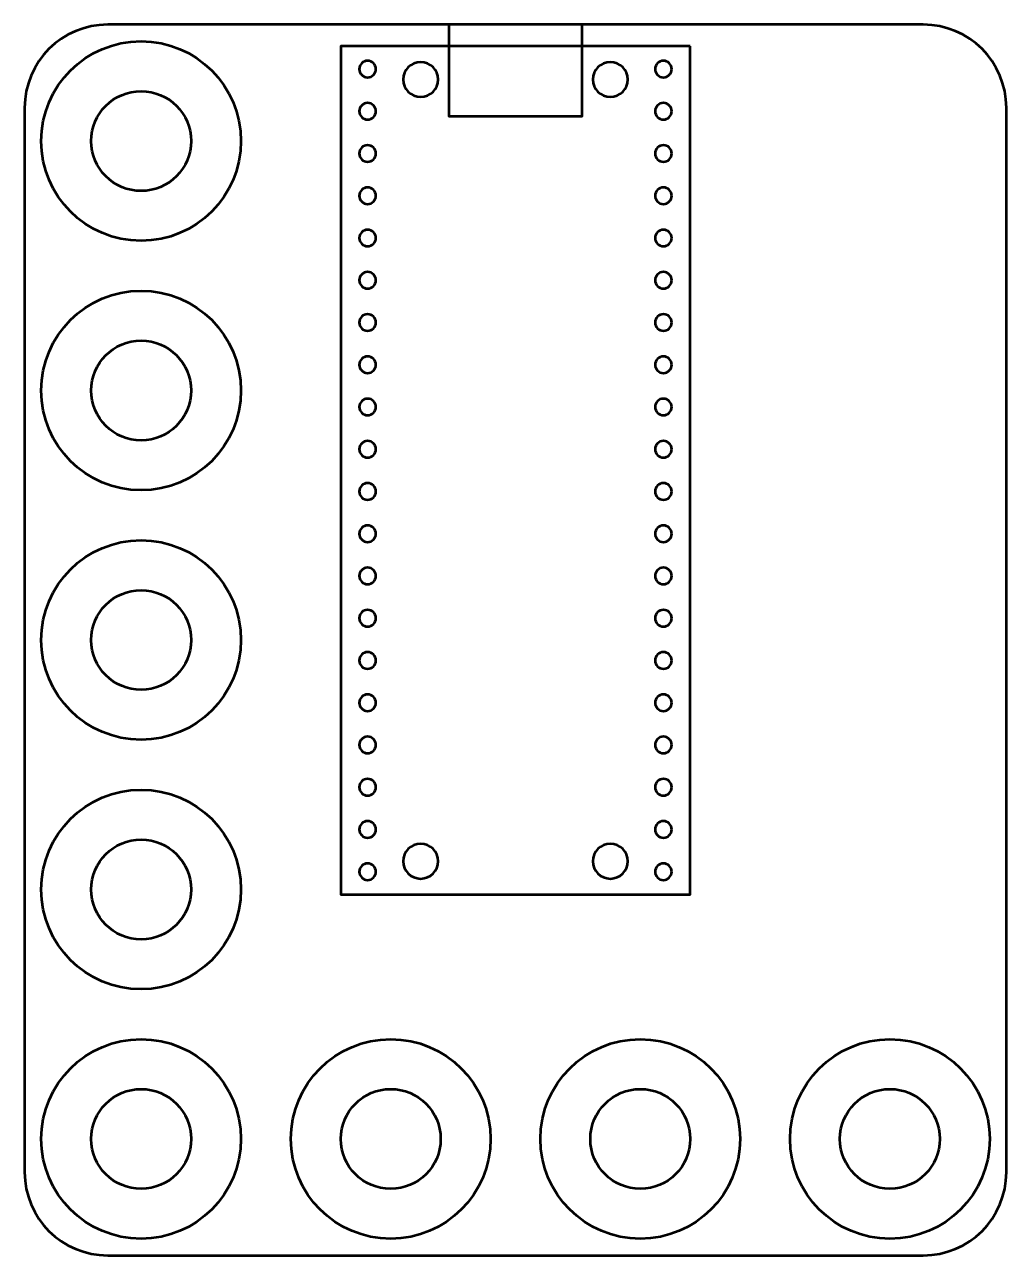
# Model space of a CAD drawing. Header units: centimetres. Extents: x -67 to 67, y -62 to 59.
# Drawn here: x -8.95 to -3.05, y -3.7 to 3.7 of the extents above; entities that cross this region are included whole.
import ezdxf

# ---------------------------------------------------------------- set-up
doc = ezdxf.new("R2010")
doc.units = ezdxf.units.CM
doc.header["$MEASUREMENT"] = 0
doc.layers.add('Layer 1', color=7, linetype='Continuous')

msp = doc.modelspace()

# ---------------------------------------------------------------- linework, layer by layer
at = {"layer": 'Layer 1', "lineweight": 53}
for centre, major_axis in [((-8.24999, 2.99999), (0, 0.60001)), ((-8.24999, 2.99999), (0, 0.30001)), ((-8.24999, 1.49999), (0, 0.60001)), ((-8.24999, 1.49999), (0, 0.30001)), ((-8.24999, -0.00001), (0, 0.60001)), ((-8.24999, -0.00001), (0, 0.30001)), ((-8.24999, -1.50001), (0, 0.60001)), ((-8.24999, -1.50001), (0, 0.30001)), ((-8.24999, -3.00001), (0, 0.60001)), ((-6.74999, -3.00001), (0, 0.60001)), ((-5.24999, -3.00001), (0, 0.60001)), ((-3.74999, -3.00001), (0, 0.60001)), ((-8.24999, -3.00001), (0, 0.30001)), ((-6.74999, -3.00001), (0, 0.30001)), ((-5.24999, -3.00001), (0, 0.30001)), ((-3.74999, -3.00001), (0, 0.30001))]:
    msp.add_ellipse(centre, major_axis=major_axis, ratio=1, dxfattribs=at)
msp.add_open_spline([(-8.95, -3.2), (-8.95, -3.2), (-8.95, 3.2), (-8.95, 3.2), (-8.95, 3.2), (-8.95, 3.47614), (-8.72614, 3.7), (-8.45, 3.7), (-8.45, 3.7), (-8.45, 3.7), (-3.55, 3.7), (-3.55, 3.7), (-3.55, 3.7), (-3.27386, 3.7), (-3.05, 3.47614), (-3.05, 3.2), (-3.05, 3.2), (-3.05, 3.2), (-3.05, -3.2), (-3.05, -3.2), (-3.05, -3.2), (-3.05, -3.47614), (-3.27386, -3.7), (-3.55, -3.7), (-3.55, -3.7), (-3.55, -3.7), (-8.45, -3.7), (-8.45, -3.7), (-8.45, -3.7), (-8.72614, -3.7), (-8.95, -3.47614), (-8.95, -3.2)], degree=3, knots=[0, 0, 0, 0, 0.1111111, 0.1111111, 0.1111111, 0.1111111, 0.2222222, 0.2222222, 0.2222222, 0.2222222, 0.3333333, 0.3333333, 0.3333333, 0.3333333, 0.4444444, 0.4444444, 0.4444444, 0.4444444, 0.5555556, 0.5555556, 0.5555556, 0.5555556, 0.6666667, 0.6666667, 0.6666667, 0.6666667, 0.7777778, 0.7777778, 0.7777778, 0.7777778, 1, 1, 1, 1], dxfattribs=at)
at = {"layer": 'Layer 1', "color": 4, "lineweight": 53}
for points in [[(-5.6, 3.7), (-5.6, 3.7), (-5.6, 3.15), (-5.6, 3.15), (-5.6, 3.15), (-5.6, 3.15), (-6.4, 3.15), (-6.4, 3.15), (-6.4, 3.15), (-6.4, 3.15), (-6.4, 3.7), (-6.4, 3.7), (-6.4, 3.7), (-6.4, 3.7), (-5.6, 3.7), (-5.6, 3.7)], [(-4.95, 3.57), (-4.95, 3.57), (-4.95, -1.53), (-4.95, -1.53), (-4.95, -1.53), (-4.95, -1.53), (-7.05, -1.53), (-7.05, -1.53), (-7.05, -1.53), (-7.05, -1.53), (-7.05, 3.57), (-7.05, 3.57), (-7.05, 3.57), (-7.05, 3.57), (-4.95, 3.57), (-4.95, 3.57)], [(-6.839, 3.433), (-6.839, 3.40539), (-6.86139, 3.383), (-6.889, 3.383), (-6.889, 3.383), (-6.91661, 3.383), (-6.939, 3.40539), (-6.939, 3.433), (-6.939, 3.433), (-6.939, 3.46061), (-6.91661, 3.483), (-6.889, 3.483), (-6.889, 3.483), (-6.86139, 3.483), (-6.839, 3.46061), (-6.839, 3.433)], [(-5.061, 3.433), (-5.061, 3.40539), (-5.08339, 3.383), (-5.111, 3.383), (-5.111, 3.383), (-5.13861, 3.383), (-5.161, 3.40539), (-5.161, 3.433), (-5.161, 3.433), (-5.161, 3.46061), (-5.13861, 3.483), (-5.111, 3.483), (-5.111, 3.483), (-5.08339, 3.483), (-5.061, 3.46061), (-5.061, 3.433)], [(-6.465, 3.37), (-6.465, 3.31201), (-6.51201, 3.265), (-6.57, 3.265), (-6.57, 3.265), (-6.62799, 3.265), (-6.675, 3.31201), (-6.675, 3.37), (-6.675, 3.37), (-6.675, 3.42799), (-6.62799, 3.475), (-6.57, 3.475), (-6.57, 3.475), (-6.51201, 3.475), (-6.465, 3.42799), (-6.465, 3.37)], [(-5.325, 3.37), (-5.325, 3.31201), (-5.37201, 3.265), (-5.43, 3.265), (-5.43, 3.265), (-5.48799, 3.265), (-5.535, 3.31201), (-5.535, 3.37), (-5.535, 3.37), (-5.535, 3.42799), (-5.48799, 3.475), (-5.43, 3.475), (-5.43, 3.475), (-5.37201, 3.475), (-5.325, 3.42799), (-5.325, 3.37)], [(-6.839, 3.179), (-6.839, 3.15139), (-6.86139, 3.129), (-6.889, 3.129), (-6.889, 3.129), (-6.91661, 3.129), (-6.939, 3.15139), (-6.939, 3.179), (-6.939, 3.179), (-6.939, 3.20661), (-6.91661, 3.229), (-6.889, 3.229), (-6.889, 3.229), (-6.86139, 3.229), (-6.839, 3.20661), (-6.839, 3.179)], [(-5.061, 3.179), (-5.061, 3.15139), (-5.08339, 3.129), (-5.111, 3.129), (-5.111, 3.129), (-5.13861, 3.129), (-5.161, 3.15139), (-5.161, 3.179), (-5.161, 3.179), (-5.161, 3.20661), (-5.13861, 3.229), (-5.111, 3.229), (-5.111, 3.229), (-5.08339, 3.229), (-5.061, 3.20661), (-5.061, 3.179)], [(-6.839, 2.925), (-6.839, 2.89739), (-6.86139, 2.875), (-6.889, 2.875), (-6.889, 2.875), (-6.91661, 2.875), (-6.939, 2.89739), (-6.939, 2.925), (-6.939, 2.925), (-6.939, 2.95261), (-6.91661, 2.975), (-6.889, 2.975), (-6.889, 2.975), (-6.86139, 2.975), (-6.839, 2.95261), (-6.839, 2.925)], [(-5.061, 2.925), (-5.061, 2.89739), (-5.08339, 2.875), (-5.111, 2.875), (-5.111, 2.875), (-5.13861, 2.875), (-5.161, 2.89739), (-5.161, 2.925), (-5.161, 2.925), (-5.161, 2.95261), (-5.13861, 2.975), (-5.111, 2.975), (-5.111, 2.975), (-5.08339, 2.975), (-5.061, 2.95261), (-5.061, 2.925)], [(-6.839, 2.671), (-6.839, 2.64339), (-6.86139, 2.621), (-6.889, 2.621), (-6.889, 2.621), (-6.91661, 2.621), (-6.939, 2.64339), (-6.939, 2.671), (-6.939, 2.671), (-6.939, 2.69861), (-6.91661, 2.721), (-6.889, 2.721), (-6.889, 2.721), (-6.86139, 2.721), (-6.839, 2.69861), (-6.839, 2.671)], [(-5.061, 2.671), (-5.061, 2.64339), (-5.08339, 2.621), (-5.111, 2.621), (-5.111, 2.621), (-5.13861, 2.621), (-5.161, 2.64339), (-5.161, 2.671), (-5.161, 2.671), (-5.161, 2.69861), (-5.13861, 2.721), (-5.111, 2.721), (-5.111, 2.721), (-5.08339, 2.721), (-5.061, 2.69861), (-5.061, 2.671)], [(-6.839, 2.417), (-6.839, 2.38939), (-6.86139, 2.367), (-6.889, 2.367), (-6.889, 2.367), (-6.91661, 2.367), (-6.939, 2.38939), (-6.939, 2.417), (-6.939, 2.417), (-6.939, 2.44461), (-6.91661, 2.467), (-6.889, 2.467), (-6.889, 2.467), (-6.86139, 2.467), (-6.839, 2.44461), (-6.839, 2.417)], [(-5.061, 2.417), (-5.061, 2.38939), (-5.08339, 2.367), (-5.111, 2.367), (-5.111, 2.367), (-5.13861, 2.367), (-5.161, 2.38939), (-5.161, 2.417), (-5.161, 2.417), (-5.161, 2.44461), (-5.13861, 2.467), (-5.111, 2.467), (-5.111, 2.467), (-5.08339, 2.467), (-5.061, 2.44461), (-5.061, 2.417)], [(-6.839, 2.163), (-6.839, 2.13539), (-6.86139, 2.113), (-6.889, 2.113), (-6.889, 2.113), (-6.91661, 2.113), (-6.939, 2.13539), (-6.939, 2.163), (-6.939, 2.163), (-6.939, 2.19061), (-6.91661, 2.213), (-6.889, 2.213), (-6.889, 2.213), (-6.86139, 2.213), (-6.839, 2.19061), (-6.839, 2.163)], [(-5.061, 2.163), (-5.061, 2.13539), (-5.08339, 2.113), (-5.111, 2.113), (-5.111, 2.113), (-5.13861, 2.113), (-5.161, 2.13539), (-5.161, 2.163), (-5.161, 2.163), (-5.161, 2.19061), (-5.13861, 2.213), (-5.111, 2.213), (-5.111, 2.213), (-5.08339, 2.213), (-5.061, 2.19061), (-5.061, 2.163)], [(-6.839, 1.909), (-6.839, 1.88139), (-6.86139, 1.859), (-6.889, 1.859), (-6.889, 1.859), (-6.91661, 1.859), (-6.939, 1.88139), (-6.939, 1.909), (-6.939, 1.909), (-6.939, 1.93661), (-6.91661, 1.959), (-6.889, 1.959), (-6.889, 1.959), (-6.86139, 1.959), (-6.839, 1.93661), (-6.839, 1.909)], [(-5.061, 1.909), (-5.061, 1.88139), (-5.08339, 1.859), (-5.111, 1.859), (-5.111, 1.859), (-5.13861, 1.859), (-5.161, 1.88139), (-5.161, 1.909), (-5.161, 1.909), (-5.161, 1.93661), (-5.13861, 1.959), (-5.111, 1.959), (-5.111, 1.959), (-5.08339, 1.959), (-5.061, 1.93661), (-5.061, 1.909)], [(-6.839, 1.655), (-6.839, 1.62739), (-6.86139, 1.605), (-6.889, 1.605), (-6.889, 1.605), (-6.91661, 1.605), (-6.939, 1.62739), (-6.939, 1.655), (-6.939, 1.655), (-6.939, 1.68261), (-6.91661, 1.705), (-6.889, 1.705), (-6.889, 1.705), (-6.86139, 1.705), (-6.839, 1.68261), (-6.839, 1.655)], [(-5.061, 1.655), (-5.061, 1.62739), (-5.08339, 1.605), (-5.111, 1.605), (-5.111, 1.605), (-5.13861, 1.605), (-5.161, 1.62739), (-5.161, 1.655), (-5.161, 1.655), (-5.161, 1.68261), (-5.13861, 1.705), (-5.111, 1.705), (-5.111, 1.705), (-5.08339, 1.705), (-5.061, 1.68261), (-5.061, 1.655)], [(-6.839, 1.401), (-6.839, 1.37339), (-6.86139, 1.351), (-6.889, 1.351), (-6.889, 1.351), (-6.91661, 1.351), (-6.939, 1.37339), (-6.939, 1.401), (-6.939, 1.401), (-6.939, 1.42861), (-6.91661, 1.451), (-6.889, 1.451), (-6.889, 1.451), (-6.86139, 1.451), (-6.839, 1.42861), (-6.839, 1.401)], [(-5.061, 1.401), (-5.061, 1.37339), (-5.08339, 1.351), (-5.111, 1.351), (-5.111, 1.351), (-5.13861, 1.351), (-5.161, 1.37339), (-5.161, 1.401), (-5.161, 1.401), (-5.161, 1.42861), (-5.13861, 1.451), (-5.111, 1.451), (-5.111, 1.451), (-5.08339, 1.451), (-5.061, 1.42861), (-5.061, 1.401)], [(-6.839, 1.147), (-6.839, 1.11939), (-6.86139, 1.097), (-6.889, 1.097), (-6.889, 1.097), (-6.91661, 1.097), (-6.939, 1.11939), (-6.939, 1.147), (-6.939, 1.147), (-6.939, 1.17461), (-6.91661, 1.197), (-6.889, 1.197), (-6.889, 1.197), (-6.86139, 1.197), (-6.839, 1.17461), (-6.839, 1.147)], [(-5.061, 1.147), (-5.061, 1.11939), (-5.08339, 1.097), (-5.111, 1.097), (-5.111, 1.097), (-5.13861, 1.097), (-5.161, 1.11939), (-5.161, 1.147), (-5.161, 1.147), (-5.161, 1.17461), (-5.13861, 1.197), (-5.111, 1.197), (-5.111, 1.197), (-5.08339, 1.197), (-5.061, 1.17461), (-5.061, 1.147)], [(-6.839, 0.893), (-6.839, 0.86539), (-6.86139, 0.843), (-6.889, 0.843), (-6.889, 0.843), (-6.91661, 0.843), (-6.939, 0.86539), (-6.939, 0.893), (-6.939, 0.893), (-6.939, 0.92061), (-6.91661, 0.943), (-6.889, 0.943), (-6.889, 0.943), (-6.86139, 0.943), (-6.839, 0.92061), (-6.839, 0.893)], [(-5.061, 0.893), (-5.061, 0.86539), (-5.08339, 0.843), (-5.111, 0.843), (-5.111, 0.843), (-5.13861, 0.843), (-5.161, 0.86539), (-5.161, 0.893), (-5.161, 0.893), (-5.161, 0.92061), (-5.13861, 0.943), (-5.111, 0.943), (-5.111, 0.943), (-5.08339, 0.943), (-5.061, 0.92061), (-5.061, 0.893)], [(-6.839, 0.639), (-6.839, 0.61139), (-6.86139, 0.589), (-6.889, 0.589), (-6.889, 0.589), (-6.91661, 0.589), (-6.939, 0.61139), (-6.939, 0.639), (-6.939, 0.639), (-6.939, 0.66661), (-6.91661, 0.689), (-6.889, 0.689), (-6.889, 0.689), (-6.86139, 0.689), (-6.839, 0.66661), (-6.839, 0.639)], [(-5.061, 0.639), (-5.061, 0.61139), (-5.08339, 0.589), (-5.111, 0.589), (-5.111, 0.589), (-5.13861, 0.589), (-5.161, 0.61139), (-5.161, 0.639), (-5.161, 0.639), (-5.161, 0.66661), (-5.13861, 0.689), (-5.111, 0.689), (-5.111, 0.689), (-5.08339, 0.689), (-5.061, 0.66661), (-5.061, 0.639)], [(-6.839, 0.385), (-6.839, 0.35739), (-6.86139, 0.335), (-6.889, 0.335), (-6.889, 0.335), (-6.91661, 0.335), (-6.939, 0.35739), (-6.939, 0.385), (-6.939, 0.385), (-6.939, 0.41261), (-6.91661, 0.435), (-6.889, 0.435), (-6.889, 0.435), (-6.86139, 0.435), (-6.839, 0.41261), (-6.839, 0.385)], [(-5.061, 0.385), (-5.061, 0.35739), (-5.08339, 0.335), (-5.111, 0.335), (-5.111, 0.335), (-5.13861, 0.335), (-5.161, 0.35739), (-5.161, 0.385), (-5.161, 0.385), (-5.161, 0.41261), (-5.13861, 0.435), (-5.111, 0.435), (-5.111, 0.435), (-5.08339, 0.435), (-5.061, 0.41261), (-5.061, 0.385)], [(-6.839, 0.131), (-6.839, 0.10339), (-6.86139, 0.081), (-6.889, 0.081), (-6.889, 0.081), (-6.91661, 0.081), (-6.939, 0.10339), (-6.939, 0.131), (-6.939, 0.131), (-6.939, 0.15861), (-6.91661, 0.181), (-6.889, 0.181), (-6.889, 0.181), (-6.86139, 0.181), (-6.839, 0.15861), (-6.839, 0.131)], [(-5.061, 0.131), (-5.061, 0.10339), (-5.08339, 0.081), (-5.111, 0.081), (-5.111, 0.081), (-5.13861, 0.081), (-5.161, 0.10339), (-5.161, 0.131), (-5.161, 0.131), (-5.161, 0.15861), (-5.13861, 0.181), (-5.111, 0.181), (-5.111, 0.181), (-5.08339, 0.181), (-5.061, 0.15861), (-5.061, 0.131)], [(-6.839, -0.123), (-6.839, -0.15061), (-6.86139, -0.173), (-6.889, -0.173), (-6.889, -0.173), (-6.91661, -0.173), (-6.939, -0.15061), (-6.939, -0.123), (-6.939, -0.123), (-6.939, -0.09539), (-6.91661, -0.073), (-6.889, -0.073), (-6.889, -0.073), (-6.86139, -0.073), (-6.839, -0.09539), (-6.839, -0.123)], [(-5.061, -0.123), (-5.061, -0.15061), (-5.08339, -0.173), (-5.111, -0.173), (-5.111, -0.173), (-5.13861, -0.173), (-5.161, -0.15061), (-5.161, -0.123), (-5.161, -0.123), (-5.161, -0.09539), (-5.13861, -0.073), (-5.111, -0.073), (-5.111, -0.073), (-5.08339, -0.073), (-5.061, -0.09539), (-5.061, -0.123)], [(-6.839, -0.377), (-6.839, -0.40461), (-6.86139, -0.427), (-6.889, -0.427), (-6.889, -0.427), (-6.91661, -0.427), (-6.939, -0.40461), (-6.939, -0.377), (-6.939, -0.377), (-6.939, -0.34939), (-6.91661, -0.327), (-6.889, -0.327), (-6.889, -0.327), (-6.86139, -0.327), (-6.839, -0.34939), (-6.839, -0.377)], [(-5.061, -0.377), (-5.061, -0.40461), (-5.08339, -0.427), (-5.111, -0.427), (-5.111, -0.427), (-5.13861, -0.427), (-5.161, -0.40461), (-5.161, -0.377), (-5.161, -0.377), (-5.161, -0.34939), (-5.13861, -0.327), (-5.111, -0.327), (-5.111, -0.327), (-5.08339, -0.327), (-5.061, -0.34939), (-5.061, -0.377)], [(-6.839, -0.631), (-6.839, -0.65861), (-6.86139, -0.681), (-6.889, -0.681), (-6.889, -0.681), (-6.91661, -0.681), (-6.939, -0.65861), (-6.939, -0.631), (-6.939, -0.631), (-6.939, -0.60339), (-6.91661, -0.581), (-6.889, -0.581), (-6.889, -0.581), (-6.86139, -0.581), (-6.839, -0.60339), (-6.839, -0.631)], [(-5.061, -0.631), (-5.061, -0.65861), (-5.08339, -0.681), (-5.111, -0.681), (-5.111, -0.681), (-5.13861, -0.681), (-5.161, -0.65861), (-5.161, -0.631), (-5.161, -0.631), (-5.161, -0.60339), (-5.13861, -0.581), (-5.111, -0.581), (-5.111, -0.581), (-5.08339, -0.581), (-5.061, -0.60339), (-5.061, -0.631)], [(-6.839, -0.885), (-6.839, -0.91261), (-6.86139, -0.935), (-6.889, -0.935), (-6.889, -0.935), (-6.91661, -0.935), (-6.939, -0.91261), (-6.939, -0.885), (-6.939, -0.885), (-6.939, -0.85739), (-6.91661, -0.835), (-6.889, -0.835), (-6.889, -0.835), (-6.86139, -0.835), (-6.839, -0.85739), (-6.839, -0.885)], [(-5.061, -0.885), (-5.061, -0.91261), (-5.08339, -0.935), (-5.111, -0.935), (-5.111, -0.935), (-5.13861, -0.935), (-5.161, -0.91261), (-5.161, -0.885), (-5.161, -0.885), (-5.161, -0.85739), (-5.13861, -0.835), (-5.111, -0.835), (-5.111, -0.835), (-5.08339, -0.835), (-5.061, -0.85739), (-5.061, -0.885)], [(-6.839, -1.139), (-6.839, -1.16661), (-6.86139, -1.189), (-6.889, -1.189), (-6.889, -1.189), (-6.91661, -1.189), (-6.939, -1.16661), (-6.939, -1.139), (-6.939, -1.139), (-6.939, -1.11139), (-6.91661, -1.089), (-6.889, -1.089), (-6.889, -1.089), (-6.86139, -1.089), (-6.839, -1.11139), (-6.839, -1.139)], [(-5.061, -1.139), (-5.061, -1.16661), (-5.08339, -1.189), (-5.111, -1.189), (-5.111, -1.189), (-5.13861, -1.189), (-5.161, -1.16661), (-5.161, -1.139), (-5.161, -1.139), (-5.161, -1.11139), (-5.13861, -1.089), (-5.111, -1.089), (-5.111, -1.089), (-5.08339, -1.089), (-5.061, -1.11139), (-5.061, -1.139)], [(-6.465, -1.33), (-6.465, -1.38799), (-6.51201, -1.435), (-6.57, -1.435), (-6.57, -1.435), (-6.62799, -1.435), (-6.675, -1.38799), (-6.675, -1.33), (-6.675, -1.33), (-6.675, -1.27201), (-6.62799, -1.225), (-6.57, -1.225), (-6.57, -1.225), (-6.51201, -1.225), (-6.465, -1.27201), (-6.465, -1.33)], [(-5.325, -1.33), (-5.325, -1.38799), (-5.37201, -1.435), (-5.43, -1.435), (-5.43, -1.435), (-5.48799, -1.435), (-5.535, -1.38799), (-5.535, -1.33), (-5.535, -1.33), (-5.535, -1.27201), (-5.48799, -1.225), (-5.43, -1.225), (-5.43, -1.225), (-5.37201, -1.225), (-5.325, -1.27201), (-5.325, -1.33)], [(-6.839, -1.393), (-6.839, -1.42061), (-6.86139, -1.443), (-6.889, -1.443), (-6.889, -1.443), (-6.91661, -1.443), (-6.939, -1.42061), (-6.939, -1.393), (-6.939, -1.393), (-6.939, -1.36539), (-6.91661, -1.343), (-6.889, -1.343), (-6.889, -1.343), (-6.86139, -1.343), (-6.839, -1.36539), (-6.839, -1.393)], [(-5.061, -1.393), (-5.061, -1.42061), (-5.08339, -1.443), (-5.111, -1.443), (-5.111, -1.443), (-5.13861, -1.443), (-5.161, -1.42061), (-5.161, -1.393), (-5.161, -1.393), (-5.161, -1.36539), (-5.13861, -1.343), (-5.111, -1.343), (-5.111, -1.343), (-5.08339, -1.343), (-5.061, -1.36539), (-5.061, -1.393)]]:
    msp.add_open_spline(points, degree=3, knots=[0, 0, 0, 0, 0.2, 0.2, 0.2, 0.2, 0.4, 0.4, 0.4, 0.4, 0.6, 0.6, 0.6, 0.6, 1, 1, 1, 1], dxfattribs=at)

doc.saveas('drawing.dxf')
